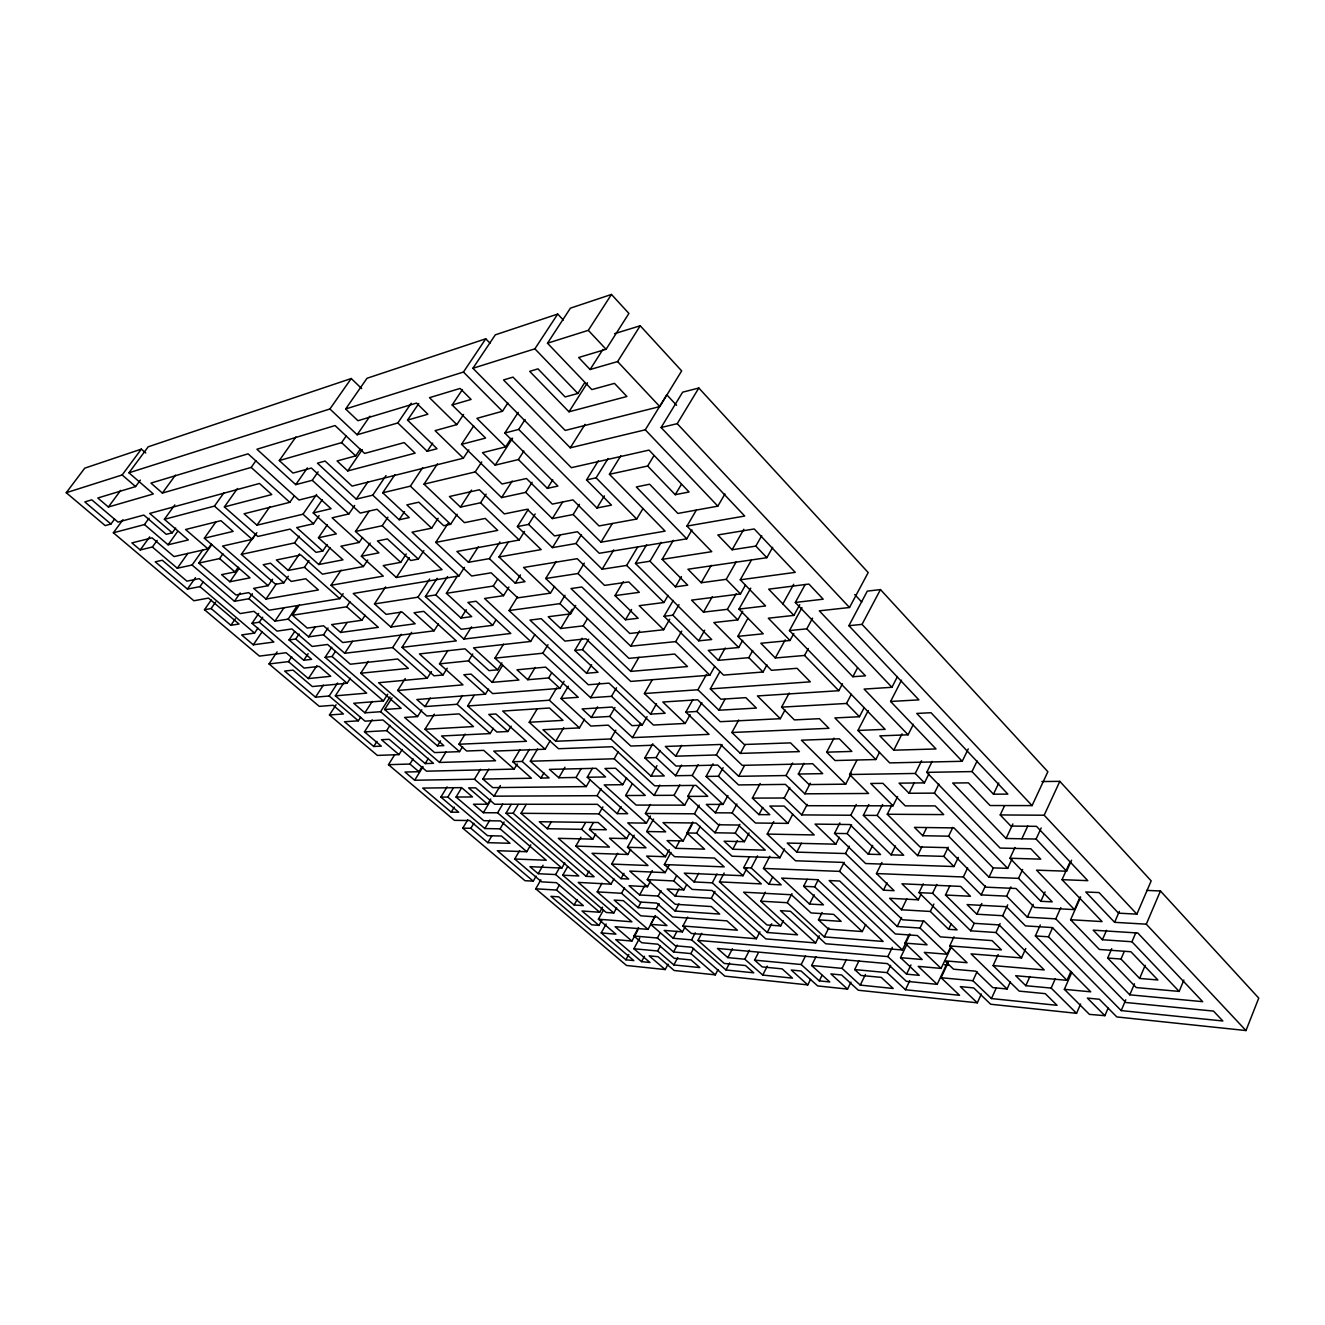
<?xml version="1.0" encoding="UTF-8"?>
<svg xmlns="http://www.w3.org/2000/svg" width="1325" height="1325" viewBox="0 0 1325 1325"><rect width="100%" height="100%" fill="white"/><g stroke="black" fill="none" stroke-linecap="round" stroke-linejoin="round"><path stroke-width="1.5" d="M1108.114 1008.126L1104.884 1015.679L1087.378 998.089L1099.336 999.249L1116.842 1016.938L1245.98 1030.552L1258.75 998.106L1160.435 890.98L1146.589 890.4M1111.725 948.717L1107.683 958.041L1136.27 987.556L1179.167 991.415L1183.854 980.053M1070.931 971.358L1067.006 980.318L1002.694 915.724L976.807 914.2L967.117 904.577L1006.437 906.698L1025.434 925.877L1052.414 927.583L1125.786 1002.495L1213.501 1011.091L1222.842 1020.979L1121.198 1010.594L1125.786 999.779M1179.167 991.415L1131.947 941.76L1102.417 939.74L1093.191 930.167L1137.811 932.999L1202.669 1001.667L1129.794 994.827L1134.465 983.812M1080.62 897.174L1070.6 919.732L1099.386 949.462L1130.921 951.747L1157.884 979.987L1139.649 978.43L1145.181 965.345M1131.947 941.76L1135.823 932.717M1245.98 1030.552L1146.291 924.188L1160.435 890.98M1146.291 924.188L1114.607 922.316L1085.788 891.99L1099.054 892.57L1118.499 913.157L1136.883 914.151L1151.177 880.893L1059.818 781.352L1041.847 781.551M1139.649 978.43L1121 959.052L1124.229 951.549M1114.607 922.316L1119.327 911.418M981.345 993.998L977.303 1002.826L960.327 986.612L973.676 987.92L990.669 1004.234L1076.562 1013.327L1080.604 1004.019M1102.417 939.74L1106.508 930.316M1104.884 1015.679L1089.415 1014.37L1064.356 989.328L1071.809 972.368M1076.562 1013.327L1051.172 988.086L1055.296 978.728M891.858 805.087L887.27 814.246L920.063 846.973L946.613 847.619L985.783 887.154L1016.01 888.495L1034.577 907.459L1074.492 909.613L1080.074 897.058M1051.172 988.086L1025.815 985.701L1029.956 976.459M1129.794 994.827L1055.793 918.854L1060.795 907.658M1121.198 1010.594L1048.506 936.808L1052.613 927.649M954 936.808L949.727 945.918L967.068 962.712L944.808 960.807L953.536 969.204L975.813 971.192L992.773 987.605L1007.099 988.997L1010.395 981.709M1007.099 988.997L971.059 953.884L1021.525 957.925L1025.782 948.501M1064.356 989.328L1090.74 991.829L1035.372 935.914L1040.291 924.999M1070.6 919.732L1102.085 921.587L1062.037 879.651L1069.424 863.287M1074.492 909.613L1036.548 870.161L1066.625 871.204L1071.577 860.19M1011.82 859.461L1007.696 868.355L993.137 867.875L953.983 827.91L914.449 827.38L922.763 835.727L948.601 836.191L989.013 877.216L1018.511 878.359L1040.821 901.282L1045.077 891.924M881.937 862.459L876.438 873.556L963.341 876.984L981.196 894.922L1006.636 896.147L1027.355 917.182L1033.218 904.312M998.156 954.53L993.104 965.577L1019.207 991.117L1045.259 993.651L1057.052 1005.311L991.448 998.57L996.317 987.854M1006.636 896.147L1010.892 886.922M1004.565 805.749L1000.226 814.941L1044.166 815.223L1059.818 781.352M901.513 680.189L890.599 701.472L918.904 699.865L848.894 625.698L867.295 591.132L880.463 589.575L1047.86 771.713L1032.076 805.6L990.073 805.534L968.393 782.86L952.692 783.025L1006.073 838.493L1036.084 839.056L1041.185 827.976M1018.511 878.359L1022.618 869.482M1002.694 915.724L1007.696 904.843M948.501 961.834L941.081 977.718L972.898 980.715L977.038 971.738M923.26 883.825L919.02 892.619L932.585 893.282L970.728 930.812L995.969 932.518L1000.077 923.608M1040.821 901.282L1052.216 901.861L1009.981 858.252L1014.983 847.487M1021.84 838.791L1027.803 825.972M1006.073 838.493L1012.88 823.968M989.013 877.216L993.352 867.958M981.196 894.922L985.452 885.812M976.807 914.2L981.825 903.468M970.728 930.812L974.206 923.343M951.549 946.464L941.081 968.409L924.303 952.377L947.193 954.248L950.588 947.011M758.298 952.907L754.588 960.128L762.206 966.902L782.114 968.857L792.483 978.132L762.736 975.067L744.832 959.217L727.839 957.611L717.421 948.452L887.452 963.623L906.35 981.312L937.206 984.343L947.69 961.95M921.041 894.226L918.358 899.808L889.605 898.284L901.53 909.778L930.316 911.468L948.601 929.305L951.218 923.773M963.341 876.984L967.664 867.858M993.104 965.577L1044.216 969.933L999.133 924.916L974.107 923.326L945.487 895.021L949.727 886.11M932.154 761.411L926.755 772.342L971.987 771.581L993.468 794.188L998.768 783.025M859.08 960.625L854.691 969.569L887.121 972.633L905.472 989.742L909.795 980.649M930.316 911.468L933.86 904.064M839.884 822.858L834.518 833.392L865.622 863.536L953.95 866.533L958.323 857.374M701.737 933.313L697.993 940.402L887.866 956.6L906.565 974.157L910.971 964.931M906.797 944.609L900.536 957.677L922.167 959.515L904.942 943.118L909.215 934.241M819.231 935.781L815.653 942.936L780.475 910.656L790.478 911.302L825.723 943.764L902.391 949.959L910.01 934.108M932.585 893.282L936.841 884.421M769.808 856.281L763.465 868.422L839.553 871.386L897.224 926.49L920.03 928.047L923.508 920.776M948.601 836.191L952.841 827.38M887.121 972.633L890.632 965.329M868.836 804.49L863.37 815.339L877.15 815.422L917.579 855.602L943.831 856.364L948.236 847.188M971.987 771.581L977.121 760.981M897.224 926.49L901.563 917.529M887.866 956.6L892.338 947.342M815.985 956.782L811.629 965.511L842.054 968.376L860.273 985.104L865.44 974.471M901.53 909.778L906.83 898.83M810.519 979.407L807.786 984.889L791.224 970.032L801.062 970.993L817.658 985.933L847.553 989.096L850.965 982.107M922.763 835.727L926.357 828.373M868.223 710.581L857.954 730.456L889.738 762.902L962.215 761.295L968.26 748.89M917.579 855.602L922.001 846.559M928.908 773.85L924.452 782.876L899.079 783.158L909.033 793.261L934.423 793.128L938.845 784.102M842.054 968.376L846.427 959.499M822.146 912.528L818.469 919.832L828.456 929.107L862.26 931.558L865.689 924.568M839.388 837.234L835.843 844.191L787.199 843.048L796.789 852.141L845.532 853.532L883.477 890.168L887.088 882.847M760.169 783.506L752.368 798.114L784.218 798.014L801.757 814.908L850.782 815.239L891.079 854.84L895.468 845.93M909.033 793.261L914.333 782.595M754.588 960.128L801.178 964.517L819.281 980.881L822.047 975.332M834.518 833.392L847.122 833.607L868.256 854.194L872.645 845.4M568.326 686.184L561.005 698.523L590.867 726.05L608.258 725.156L630.783 746.041L653.772 745.197L676.048 766.049L717.67 765.072L738.522 784.93L785.427 784.4L807.389 805.716L893 805.832L897.605 796.59M856.745 760.55L849.573 774.512L915.26 773.452L921.571 760.782M765.353 892.205L760.716 901.166L787.282 902.722L824.299 936.907L828.821 927.864M801.178 964.517L805.534 955.855M877.15 815.422L882.632 804.507M845.532 853.532L849.259 846.162M890.599 701.472L935.997 748.956L893.779 750.198L879.817 735.872L908.089 734.812L913.372 724.295M839.553 871.386L844.124 862.327M824.299 936.907L883.129 941.446L817.724 879.701L781.667 878.111L809.509 904.031L814.179 894.806M847.122 833.607L851.594 824.779M893.779 750.198L902.043 733.851M762.736 975.067L767.291 966.124M833.988 738.158L826.684 752.169L835.065 760.533L875.842 759.54L879.485 752.385M850.782 815.239L856.265 804.474M807.223 879.303L803.646 886.293L814.676 886.839L818.254 879.783M724.162 873.009L719.458 881.887L766.927 924.949L780.657 925.943L783.373 920.627M908.089 734.812L864.115 689.083L891.94 687.294L897.456 676.562M746.82 868.471L743.01 875.726L684.263 873.142L694.052 881.937L712.287 882.831L767.208 932.502L771.697 923.773M804.027 763.283L798.346 774.048L809.095 784.566L845.698 784.168L851.329 773.187M787.282 902.722L791.952 893.63M744.832 959.217L749.453 950.24M687.642 917.115L682.905 926.009L691.368 933.446L756.376 938.729L759.921 931.823M875.842 759.54L834.882 717.935L859.461 716.726L864.182 707.616M796.789 852.141L801.426 843.164M801.757 814.908L807.19 804.441M727.839 957.611L732.443 948.733M691.998 824.763L683.17 840.961L663.03 822.61L696.072 823.024L732.096 856.215L779.928 857.772L784.516 848.927M749.47 856.695L743.689 867.643L751.209 867.941L768.898 884.272L772.69 876.968M685.29 926.589L682.458 931.872L664.189 930.398L673.249 938.282L691.567 939.839L726.001 969.983L729.628 962.977M713.016 763.796L706.092 776.433L755.465 823.007L787.977 823.388L792.747 814.262M798.346 774.048L822.709 773.634L812.689 763.747L742.248 765.353L720.518 744.468L665.332 746.455L675.667 756.178L716.345 754.968L738.688 776.317L786.04 775.539L804.822 793.824L810.37 783.158M668.082 964.153L665.2 969.569L649.151 955.838L658.078 956.716L674.177 970.513L715.301 974.852L718.001 969.668M789.187 693.025L781.601 707.136L846.526 703.459L851.312 694.317M785.013 709.968L780.326 718.697L757.42 695.94L838.808 690.706L842.485 683.75M784.218 798.014L789.75 787.514M949.727 945.918L1001.452 949.876L992.077 940.617L940.402 936.874L924.188 921.173L902.524 919.782L842.783 862.393L795.53 860.786L767.208 834.088L773.8 821.566M751.209 867.941L757.536 855.9M801.973 607.678L789.452 630.584L806.793 628.828L852.853 676.727L857.49 667.899M638.534 927.517L633.93 935.997L657.415 938.017L673.564 951.963L690.855 953.586L693.604 948.385M786.04 775.539L792.632 763.067M686.598 884.736L683.816 889.887L667.121 888.992L675.203 896.147L711.326 898.267L715.02 891.327M691.567 939.839L695.294 932.8M693.555 785.841L687.758 796.391L718.332 824.779L738.423 825.044L765.237 850.153L732.808 849.242L724.112 841.209L744.418 841.69L749.056 832.928M706.092 776.433L718.448 776.235L758.943 814.61L762.786 807.389M848.894 625.698L862.028 624.373L880.463 589.575M673.564 951.963L677.224 945.106M712.287 882.831L716.991 874.003M732.808 849.242L737.396 840.597M639.76 937.951L633.897 948.75L657.647 950.986L673.862 964.931L677.737 957.627M891.94 687.294L819.314 610.842L849.507 607.496L868.19 572.549L698.822 388.01L682.64 392.183L661.109 427.511L744.716 516.054L686.963 526.075L711.757 551.664L662.152 559.349L687.708 585.17L675.452 586.842L649.962 561.237L635.487 563.473L711.691 639.528L698.689 640.836L672.868 615.214L664.057 616.257L673.249 600.407M673.249 938.282L676.976 931.309M650.409 804.474L645.391 813.467L694.466 813.798L714.97 832.763L735.243 833.127L739.913 824.349M694.052 881.937L698.739 873.208M657.647 950.986L660.38 945.901M727.905 795.513L723.086 804.424L706.324 804.408L715.334 812.805L732.129 812.904L736.899 803.993M637.805 930.2L631.892 941.065L615.694 939.624L641.565 961.635L644.447 956.269M657.415 938.017L660.198 932.85M714.97 832.763L719.641 824.1M650.459 881.291L647.494 886.707L629.06 885.713L639.627 894.955L658.111 896.048L675.137 911.037L678.98 903.865M715.334 812.805L720.088 803.993M738.688 776.317L744.302 765.916M793.824 633.483L789.998 640.488L760.832 643.271L775.307 657.978L804.557 655.461L808.333 648.472M675.203 896.147L679.129 888.876M658.111 896.048L661.043 890.648M601.947 919.997L598.966 925.397L591.662 924.8L558.703 896.843L550.935 896.346L625.88 959.78L628.762 954.48M806.793 628.828L812.589 618.146M692.826 822.063L686.897 832.961L696.619 833.143L700.329 826.287M692.793 699.749L685.853 712.105L696.884 711.475L740.344 753.395L745.13 744.567M602.03 883.228L597.211 891.874L621.541 893.298L638.054 907.658L656.19 908.884L659.088 903.567M652.264 870.575L647.296 879.634L673.779 880.943L676.578 875.775M807.786 984.889L724.825 976.128L691.716 947.226L675.303 945.752L650.625 924.353L655.345 915.658M631.892 941.065L615.082 926.705L648.041 929.372L655.527 915.558M683.17 840.961L667.071 840.58L675.634 848.315L679.51 841.209M694.466 813.798L699.202 805.103M647.494 886.707L629.739 871.072L665.167 872.628L668.926 865.722M718.448 776.235L723.119 767.672M639.627 894.955L644.497 886.077M716.345 754.968L722.059 744.534M664.057 616.257L723.549 675.104L763.051 672.007L766.96 664.852M789.998 640.488L768.334 618.212L793.89 615.396L799.753 604.697M740.344 753.395L799.389 751.623L790.545 742.878L744.286 744.501L731.897 732.493L738.721 720.005M665.167 872.628L646.617 856.082L665.432 856.728L669.257 849.722M638.054 907.658L640.919 902.408M775.307 657.978L785.228 639.826M815.653 942.936L765.833 938.912L712.105 890.483L692.13 889.406L664.355 864.546L670.997 852.389M852.853 676.727L865.473 675.833L795.331 602.461L805.202 584.474M632.323 783.704L625.632 795.53L636.166 805.087L684.694 805.153L689.48 796.441M621.541 893.298L624.456 888.032M625.88 959.78L633.83 960.592L601.219 932.916L606.154 923.989M782.86 603.918L793.708 584.292M567.647 866.616L562.761 875.196L606.204 912.461L613.773 913.008L616.605 907.873M652.827 743.772L644.844 757.9L656.107 757.585L675.584 775.738L692.213 775.456L698.142 764.707M664.355 864.546L724.179 866.881L714.523 858.053L674.624 856.695L646.683 831.52L653.556 819.115M601.219 932.916L615.943 934.175L598.403 919.219L603.422 910.176M630.7 849.342L627.835 854.476L592.01 853.283L620.994 878.657L623.959 873.308M652.413 679.543L644.397 693.522L697.911 689.762L718.928 710.217L724.908 699.418M742.696 640.339L738.688 647.511L708.312 650.376L718.332 660.33L748.774 657.664L752.733 650.492M537.569 748.989L530.315 761.229L614.187 758.794L654.086 795.398L674.044 795.298L679.824 784.831M613.773 913.008L578.197 882.4L611.024 884.156L613.955 878.872M665.432 856.728L627.752 822.875L646.451 823.123L650.409 815.985M598.966 925.397L582.023 910.987L599.695 912.262L602.511 907.178M675.584 775.738L681.497 765.105M719.906 671.709L710.316 688.884L810.304 681.845L797.037 668.297L771.481 670.317L737.843 636.364L747.929 618.295M620.994 878.657L628.729 879.038L611.67 864.066L617.682 853.283M696.884 711.475L701.852 702.598M627.835 854.476L609.483 838.212L626.675 838.609L629.574 833.392M675.667 756.178L681.696 745.362M654.086 795.398L659.833 785.062M611.67 864.066L647.991 865.523L627.47 847.271L634.195 835.214M738.688 647.511L713.86 622.551L737.81 619.901L742.662 611.256M584.557 719.193L579.456 727.889L542.985 729.727L555.755 741.271L610.759 738.952L651.055 776.168L656.935 765.684M582.056 638.253L574.802 650.409L598.006 672.288L586.561 673.282L529.95 620.083L541.18 618.659L564.947 641.101L585.948 638.783L630.717 681.414L709.869 675.17L714.722 666.508M718.332 660.33L725.222 648.008M517.578 596.78L509.048 610.543L588.333 684.76L609.02 683.137L653.424 725.04L685.24 723.45L690.126 714.705M511.185 804.424L506.017 813.202L513.156 813.252L586.114 876.338L589.045 871.105M736.269 561.701L726.233 579.323L701.223 582.735L687.94 569.237L766.86 557.692L772.69 547.324M737.843 636.364L763.217 633.797L739.002 609.086L750.762 588.184M656.107 757.585L660.098 750.463M540.848 879.883L535.747 888.81L556.517 890.036L574.106 904.992L577.153 899.576M697.911 689.762L706.523 674.408M745.428 585.137L740.476 593.931L691.551 600.126L703.509 612.133L727.392 609.318L736.203 593.733M422.128 766.562L418.932 771.713L404.986 772.044L414.675 780.243L474.449 779.216L494.076 796.176L597.095 795.679L617.086 813.633L621.077 806.577M739.002 609.086L765.585 605.956L740.261 579.803L795.232 572.367L754.207 528.957L717.852 534.952L732.079 549.776L755.846 546.099L761.726 535.714M646.451 823.123L604.2 784.913L622.75 784.682L626.609 777.874M611.024 884.156L558.322 838.311L592.805 839.139L595.687 834.054M740.261 579.803L751.308 560.293M599.695 912.262L555.639 874.566L538.215 873.705L529.934 866.666L561.85 868.074L564.798 862.89M574.802 650.409L582.47 649.614L650.592 714.109L656.488 703.757M682.905 926.009L737.362 930.2L726.928 920.858L672.587 916.95L656.803 903.087L639.892 902.01L575.845 846.112L580.913 837.201M575.845 846.112L609.401 847.089L589.459 829.467L593.335 822.643M526.224 804.441L521.023 813.302L598.933 813.865L602.892 806.892M556.517 890.036L559.382 884.984M698.689 640.836L704.701 630.253M614.187 758.794L618.146 751.871M597.095 795.679L601.136 788.59M703.509 612.133L712.27 596.78M647.08 716.643L642.227 725.156L632.042 725.669L612.15 707.053L582.139 708.941L591.381 717.487L609.782 716.444L632.505 737.611L640.654 723.351M555.639 874.566L559.531 867.726M589.459 829.467L606.353 829.765L598.171 822.494L539.275 821.732L547.308 828.721L581.675 829.334L585.551 822.543M669.721 619.255L663.659 629.723L629.773 633.466L581.841 586.992L571.009 588.548L630.717 646.186L675.733 641.598L681.729 631.147M732.079 549.776L743.822 529.271M617.086 813.633L627.686 813.716L587.257 777.262L592.408 768.318M610.759 738.952L615.827 730.158M701.223 582.735L711.227 565.361M488.875 769.08L482.863 779.067L492.751 787.63L586.23 786.603L590.304 779.514M467.775 819.794L462.773 828.158L524.998 880.694L533.263 881.142L536.128 876.14M538.215 873.705L543.051 865.275M587.257 777.262L605.558 776.947L596.035 768.301L549.428 769.378L558.819 777.758L576.044 777.46L581.178 768.583M547.308 828.721L551.432 821.616M672.868 615.214L679.013 604.598M575.679 605.492L570.611 613.872L548.235 616.738L560.69 628.53L583.149 625.864L630.766 671.394L638.965 657.283M533.263 881.142L497.322 850.716L526.803 851.71L530.778 844.853M609.782 716.444L614.966 707.5M558.819 777.758L564.947 767.225M691.965 529.95L686.781 538.811L636.298 486.954L649.614 484.221L677.887 513.438L717.852 506.15L724.941 493.977M663.659 629.723L639.197 605.674L663.957 602.511L668.098 595.405M574.106 904.992L583.331 905.621L556.45 882.682L541.66 881.87L514.729 859.014L519.632 850.584M503.55 644.149L494.937 658.144L542.819 653.208L590.635 697.762L611.521 696.304L616.489 687.741M675.452 586.842L681.414 576.574M630.717 646.186L639.627 630.915M591.381 717.487L597.575 706.888M686.963 526.075L696.387 510.026M519.98 749.652L512.758 761.743L522.183 761.461L540.915 778.057L543.979 772.856M590.635 697.762L599.546 682.574M447.088 786.884L440.894 797.103L447.817 797.07L484.851 828.556L500.072 828.837L504.113 821.964M630.766 671.394L687.476 666.541L674.723 654.053L628.911 658.359L545.734 578.495L577.982 573.526L625.499 619.769L631.578 609.45M662.152 559.349L673.332 540.335M513.156 813.252L518.34 804.441M555.755 741.271L563.738 727.707M649.962 561.237L661.125 542.372M586.561 673.282L591.646 664.703M462.773 828.158L470.855 828.307L487.815 842.667L491.79 835.959M517.23 763.945L514.166 769.096L493.745 751.109L545.171 749.221L550.107 740.857M522.183 761.461L529.42 749.304M484.851 828.556L489.886 820.059M490.747 798.992L487.633 804.242L473.456 804.225L483.377 812.722L497.604 812.805L502.771 804.093M474.118 695.41L467.609 705.977L549.312 700.229L556.599 688.006M483.377 812.722L490.581 800.631M494.076 796.176L500.386 785.576M582.47 649.614L588.714 639.147M625.499 619.769L638.137 618.262L614.999 595.637L623.297 581.708M488.544 689.099L485.43 694.168L463.833 674.756L471.037 674.094L492.685 693.604L559.895 688.371L564.119 681.265M554.562 586.428L550.438 593.153L517.711 597.857L491.161 572.814L471.683 576.011L435.759 542.389L497.703 530.398L485.232 518.423L464.479 522.663L424.033 484.155L475.228 471.915L501.595 497.604L525.71 492.387L552.326 518.588L573.162 514.531L601.003 542.19L665.084 531.126L609.417 474.284L647.66 466.019L675.253 494.689L681.381 484.387M635.487 563.473L646.617 544.774M583.149 625.864L587.406 618.758M687.758 796.391L707.716 796.308L696.056 785.394L654.716 785.841L612.249 746.737L558.521 748.724L529.205 722.274L537.321 708.709M524.551 531.424L519.152 540.02L456.91 551.465L468.437 562.297L489.356 558.637L515.259 583.199L524.998 581.692L498.995 556.964L541.163 549.593L517.412 526.588L528.609 524.418L552.442 547.622L575.994 543.515L602.146 569.22L626.659 565.427L637.772 546.827M470.855 828.307L473.87 823.256M561.005 698.523L578.247 697.298L545.718 667.121L516.982 669.804L527.797 679.725L548.633 677.953L551.647 672.934M474.449 779.216L480.428 769.278M602.146 569.22L613.806 549.875M467.609 705.977L496.941 732.046L507.906 731.499L511.102 726.199M473.688 425.921L461.531 444.355L502.043 484.006L526.456 478.507L552.326 504.113L572.947 499.889L599.033 525.942L636.696 519.036L643.006 508.535M462.624 746.604L459.543 751.639L441.556 735.988L490.167 733.57L493.331 728.336M514.729 859.014L546.264 860.24L500.436 820.92L483.807 820.705L456.048 797.037L461.249 788.425M542.819 653.208L547.97 644.712M527.797 679.725L535.217 667.452M560.69 628.53L572.301 609.285M456.048 797.037L472.495 796.954L461.647 787.63L422.725 788.077L451.212 812.175L454.26 807.124M509.048 610.543L559.912 603.653L565.03 595.256M601.003 542.19L612.316 523.557M647.66 466.019L653.921 455.684M447.817 797.07L453.001 788.524M661.109 427.511L677.224 423.669L698.822 388.01M501.893 662.864L497.637 669.804L473.555 647.859L530.662 641.449L534.82 634.642M577.982 573.526L584.292 563.142M387.712 694.234L383.438 700.942L353.725 703.277L364.905 712.833L380.573 711.724L439.536 762.455L495.533 760.765L483.691 750.364L466.682 751.01L458.914 744.236L465.125 734.067M439.536 762.455L446.012 751.904M511.168 438.327L505.62 446.889L482.515 452.686L495.186 465.141L518.39 459.56L547.374 488.362L557.924 486.076L504.792 433.043L518.704 429.416L596.929 507.988L604.349 495.898M614.552 333.668L640.223 325.768L681.663 370.901L659.784 406.576L565.228 430.443L513.007 377.128L503.533 379.96L570.28 447.8L645.292 429.813L666.773 394.784L676.578 405.284M575.994 543.515L581.41 534.687M447.966 650.393L439.502 663.858L468.487 660.877L492.204 682.342L502.705 665.216M414.675 780.243L423.056 766.662M372.159 719.839L364.491 731.88L386.668 730.638L425.176 763.581L428.406 758.364M421.781 709.836L417.541 716.593L404.556 717.438L437.432 745.892L440.513 740.89M609.417 474.284L620.812 455.783M545.734 578.495L556.169 561.535M552.442 547.622L559.962 535.466M573.162 514.531L579.456 504.345M596.929 507.988L611.471 505.14L586.511 479.915L596.101 477.828L608.059 458.516M485.43 694.168L416.845 699.517L424.928 706.589L457.092 704.271L462.508 695.493M437.118 578.313L425.391 596.548L461.249 629.309L492.635 625.317L495.782 620.266M394.817 754.521L388.457 764.674L409.922 764.045L413.118 758.877M586.511 479.915L598.42 460.703M530.662 641.449L484.553 598.469L503.517 595.687L508.916 587.025M552.326 518.588L562.777 501.811M515.259 583.199L520.443 574.884M437.432 745.892L443.809 745.627L424.961 729.263L434.352 714.158M468.487 660.877L472.76 654.003M411.611 632.34L402.005 647.345L434.037 675.816L443.014 674.972L447.204 668.28M424.928 706.589L430.277 698.027M336.086 704.734L329.461 714.97L377.36 755.416L399.007 754.621L402.237 749.453M528.609 524.418L535.168 513.967M425.391 596.548L435.809 594.925L461.001 618.063L471.683 616.622L446.392 593.302L493.264 586.048L497.62 579.108M464.462 567.365L458.997 575.944L353.245 593.484L390.858 627.04L415.172 623.76L402.138 612.017L386.155 614.353L374.495 603.918L417.938 597.194L463.899 639.064L471.551 626.858M517.412 526.588L528.327 509.28M498.995 556.964L508.535 541.842M461.001 618.063L466.251 609.732M570.28 447.8L585.054 424.348M417.541 716.593L378.586 682.723L427.263 678.185L431.42 671.576M547.374 488.362L552.74 479.832M489.356 558.637L499.922 541.958M360.566 717.355L358.346 720.833L344.483 721.727L373.733 746.472L376.979 741.354M584.457 383.058L577.849 393.459L565.146 396.953L537.967 368.863L529.685 371.348L568.988 411.793L626.891 396.49L614.485 383.372L591.844 389.6L547.49 343.208L570.412 308.162L611.454 294.448L628.911 313.445L606.072 349.287L578.661 357.502L590.089 369.526L617.599 361.576L640.223 325.768M386.668 730.638L389.981 725.388M299.351 605.028L292.461 615.247L307.268 628.083L323.499 625.764L342.728 642.542L434.053 630.832L438.443 623.942M459.543 751.639L434.583 752.583L384.631 709.504L392.018 697.861M424.961 729.263L473.489 726.58L459.129 713.893L426.898 715.997L397.666 690.474L405.251 678.533M525.71 492.387L532.103 482.3M590.089 369.526L602.941 349.386M468.437 562.297L478.441 546.612M568.988 411.793L587.472 382.759M380.573 711.724L390.047 696.834M501.595 497.604L512.195 481.041M364.905 712.833L372.226 701.389M446.392 593.302L457.125 576.474M518.39 459.56L523.872 451.013M435.809 594.925L447.568 576.574M547.49 343.208L588.3 330.339L611.454 294.448M417.938 597.194L429.648 579.042M686.781 538.811L599.248 553.287L577.452 531.739L554.529 535.929L527.251 509.231L504.328 513.918L479.418 489.77L449.39 496.527L460.471 507.111L480.561 502.771L486.109 494.159M211.371 544.062L207.975 548.865L174.039 556.583L152.093 537.851L131.904 542.902L140.235 549.941L152.375 547.026L177.302 568.226L192.092 565.03L234.475 601.285L248.901 598.734L274.954 621.16L288.154 619.123L308.642 636.845L323.499 634.808L344.732 653.275L392.697 647.544L401.227 634.294M384.631 709.504L401.144 708.312L360.731 673.233L368.383 661.39M495.186 465.141L512.609 438.194M390.858 627.04L400.663 611.902M518.704 429.416L525.114 419.495M504.792 433.043L518.241 412.357M425.176 763.581L433.49 763.332L382.975 719.988L365.038 721.148L335.357 695.84L343.821 682.806M435.759 542.389L448.148 523.309M460.471 507.111L471.501 490.101M358.346 720.833L329.163 695.989L315.482 697.165L284.627 671.063L293.024 670.135L312.352 686.549L347.117 683.236L350.347 678.251M438.111 518.274L431.652 528.178L406.874 504.891L418.799 502.192L443.709 525.71L450.632 524.286L457.142 514.249M329.163 695.989L337.593 683.021M406.212 553.949L400.73 562.347L377.443 540.964L387.397 538.927L410.783 560.492L418.336 559.1L423.868 550.62M475.228 471.915L481.72 461.961M374.495 603.918L385.625 586.942M315.482 697.165L323.35 685.141M505.62 446.889L476.901 418.352L502.457 411.263L507.889 402.966M344.732 653.275L352.533 641.333M400.73 562.347L383.223 565.56L396.341 577.501L409.309 557.659M331.747 647.263L325.122 657.316L332.062 656.504L335.391 651.436M675.253 494.689L689.083 491.989L649.018 450.102L571.357 467.675L472.909 368.284L534.886 348.823L557.709 314.058L563.34 320.037M386.006 475.543L372.772 495.169L356.259 499.127L317.42 463.187L325.105 461.067L352.086 486.109L463.352 458.185L468.818 449.871M341.105 570.164L331.002 585.286L378.337 627.338L340.624 632.472L331.614 624.588L361.874 620.249L365.137 615.264M277.091 651.9L269.025 663.941L288.469 661.639L308.377 678.582L316.957 665.581M340.624 632.472L347.034 622.733M292.461 615.247L346.686 606.784L349.982 601.782M211.801 544.625L198.767 563.092L235.9 594.958L248.719 592.623L269.124 610.212L339.813 598.652L343.142 593.633M463.352 458.185L435.08 430.642L456.843 424.613L463.584 414.46M309.007 560.591L304.452 567.299L288.254 570.429L276.378 559.962L300.858 554.96L322.422 574.156L363.398 566.553L367.737 560.011M257.878 628.166L254.549 633.068L241.647 634.94L253.29 644.811L273.861 642.012L251.982 623.346L259.286 622.22L303.756 660.264L308.129 653.672M372.772 495.169L399.156 519.748L404.556 511.599M323.499 634.808L328.02 627.967M424.033 484.155L437.498 463.816M288.469 661.639L291.715 656.753M331.002 585.286L383.273 576.11L361.377 556.252L370.155 543.084M361.377 556.252L378.9 552.856L355.498 531.457L382.229 525.727L387.91 517.214M308.642 636.845L315.383 626.708M399.156 519.748L409.243 517.578L382.743 492.784L410.369 486.159L422.658 467.692M363.398 566.553L340.923 546.215L359.191 542.455L362.52 537.47M294.597 631.628L289.032 639.942L295.74 639.031L299.086 634.013M461.531 444.355L485.596 438.078L452.14 404.97L462.425 389.6M140.334 480.114L135.581 486.573L97.802 498.001L108.385 507.011L153.336 493.96L128.939 472.81L329.908 408.978L357.137 434.766L397.815 422.957L427.213 451.312L432.679 443.097M427.213 451.312L437.051 448.728L407.537 420.124L427.876 414.228L416.497 403.082L357.965 420.721L345.643 408.994L463.435 372.043L485.762 338.803L490.018 343.175M382.743 492.784L394.916 474.665M472.909 368.284L495.302 334.844L557.709 314.058M288.154 619.123L297.28 605.575M355.498 531.457L368.963 511.4M359.191 542.455L332.111 517.793L348.889 513.934L354.603 505.504M288.32 576.259L283.865 582.801L275.633 584.325L241.349 554.397L294.564 542.919L318.778 564.516L330.223 547.573M253.29 644.811L262.068 631.876M407.537 420.124L418.766 403.562M356.259 499.127L367.853 482.018M274.954 621.16L284.014 607.744M237.473 488.478L224.389 506.912L257.862 536.459L290.109 529.106L316.112 552.376L322.787 551.001L327.159 544.542M259.286 622.22L262.665 617.251M318.778 564.516L342.96 559.829L318.464 537.751L327.325 524.733M397.815 422.957L411.23 403.214M322.787 551.001L296.701 527.598L313.528 523.756L319.143 515.558M272.536 579.257L268.114 585.7L253.638 588.366L265.994 599.049L276.428 583.762M251.982 623.346L258.723 613.458M288.254 570.429L299.549 553.883M318.464 537.751L336.318 533.909L313.23 512.941L322.29 499.707M294.564 542.919L299.218 536.112M318.099 471.832L312.253 480.296L295.757 484.652L256.918 449.241L335.076 425.557L364.64 453.432L404.175 442.6L415.156 453.133L347.73 470.938L337.063 460.984L355.696 455.883L360.251 449.225M347.73 470.938L362.321 449.606M357.137 434.766L369.923 416.199M294.382 495.749L289.811 502.324L244.098 513.769L256.951 525.18L302.978 514.216L316.543 494.507M248.901 598.734L252.363 593.699M308.377 678.582L330.737 676.297L319.209 666.409L304.104 668.082L286.117 652.745L259.418 656.107L204.481 609.715L211.122 608.556L230.881 625.301L235.337 618.808M396.341 577.501L442.037 569.618L377.029 509.264L360.268 513.09L311.392 468.04L292.974 473.075L279.293 460.57L341.602 442.633L346.206 435.975M234.475 601.285L240.206 592.971M345.643 408.994L367.025 378.271L485.762 338.803M215.793 522.083L204.365 538.215L250.044 577.849L229.854 581.758L221.573 574.636L234.989 571.936L238.318 567.133M295.757 484.652L307.383 467.924M211.122 608.556L215.627 602.063M229.854 581.758L239.212 568.293M256.951 525.18L269.886 506.647M241.349 554.397L254.963 534.853M268.114 585.7L222.567 546.082L252.197 539.358L256.835 532.716M204.481 609.715L211.238 600.026M329.908 408.978L351.241 378.519L361.675 388.573M198.767 563.092L219.569 558.587L222.931 553.784M360.731 673.233L408.348 668.38L397.732 659.005L350.33 664.223L327.573 644.48L312.187 646.451L291.898 628.961L277.041 631.114L253.953 611.322L240.189 613.574L199.247 578.661L186.908 581.145L162.263 560.243L155.257 561.833L187.438 589.062L199.942 586.627L203.404 581.692M187.438 589.062L195.454 577.667M279.293 460.57L295.906 436.968M192.092 565.03L202.708 550.007M177.302 568.226L187.835 553.386M313.23 512.941L331.051 508.717L316.708 495.583L298.986 500.022L248.073 453.829L150.934 483.095L162.379 493.066L251.187 467.41L255.874 460.802M230.881 625.301L239.047 624.025L208.489 598.088L193.881 600.755L113.37 532.783L144.458 524.567L168.076 544.79L188.332 539.938L164.399 519.317L214.451 506.1L223.942 492.767M114.546 519.118L110.936 524.037L84.817 501.927L91.756 499.823L118.008 522.1L143.812 515.061L166.271 534.323L172.267 532.816L175.678 528.062M168.076 544.79L177.666 531.408M152.375 547.026L157.128 540.418M140.235 549.941L149.692 536.873M164.399 519.317L174.801 504.924M162.379 493.066L175.447 475.112M144.458 524.567L149.013 518.29M113.37 532.783L122.927 519.731M128.939 472.81L148.201 446.807L351.241 378.519M108.385 507.011L120.674 490.382M110.936 524.037L105.188 525.594L66.25 492.718L122.148 474.963L141.328 449.125L145.75 453.001M66.25 492.718L84.75 468.156L141.328 449.125M452.14 404.97L471.104 399.438L460.09 388.44L429.482 397.682L456.843 424.613M224.389 506.912L271.774 494.556L259.468 483.476L149.725 513.438L172.267 532.816M204.365 538.215L233.134 531.375L220.944 520.675L185.583 529.503L207.975 548.865M431.652 528.178L412.042 532.186L458.997 575.944M265.994 599.049L318.431 589.956L305.76 578.76L291.285 581.427L270.548 563.224L263.211 564.715L283.865 582.801M614.999 595.637L639.296 592.325L628.762 581.907L604.531 585.385L577.236 558.686L523.59 567.481L550.438 593.153M463.899 639.064L510.804 633.466L476.106 601.252L467.907 602.444L492.635 625.317M402.005 647.345L456.313 640.902L423.768 611.355L414.062 612.746L434.053 630.832M303.756 660.264L311.623 659.337L289.032 639.942M795.331 602.461L823.189 599.182L808.912 584.06L768.682 589.178L793.89 615.396M497.637 669.804L489.041 670.616L465.025 648.819L419.429 653.921L443.014 674.972M335.357 695.84L366.661 693.141L325.122 657.316M397.666 690.474L462.972 684.859L439.502 663.858M492.204 682.342L518.887 680.056L494.937 658.144M329.461 714.97L343.407 713.976L333.171 705.281L319.275 706.374L269.025 663.941M650.592 714.109L665.133 713.281L644.397 693.522M718.928 710.217L756.393 708.08L745.842 697.646L720.899 699.236L710.316 688.884M529.205 722.274L562.976 720.369L549.461 708.014L502.672 711.061L545.171 749.221M780.326 718.697L720.27 721.694L697.646 699.782L662.815 702.018L685.24 723.45M373.733 746.472L381.302 746.141L364.491 731.88M458.914 744.236L526.456 741.321L495.898 713.976L488.776 714.423L507.906 731.499M731.897 732.493L828.953 728.319L819.413 718.68L794.387 719.906L781.601 707.136M632.505 737.611L709.041 734.365L685.853 712.105M857.954 730.456L885.117 729.346L789.452 630.584M826.684 752.169L851.843 751.424L839.338 738.803L801.426 740.195L845.698 784.168M514.166 769.096L426.534 771.183L389.186 739.317L381.467 739.698L399.007 754.621M482.863 779.067L531.441 778.222L512.758 761.743M540.915 778.057L549.097 777.924L530.315 761.229M651.055 776.168L664.256 775.937L644.844 757.9M804.822 793.824L868.554 793.476L849.573 774.512M625.632 795.53L645.275 795.431L615.545 768.252L604.962 768.483L622.75 784.682M993.468 794.188L1007.861 794.122L931.028 712.734L916.751 713.43L962.215 761.295M887.27 814.246L943.698 814.593L935.185 805.898L905.24 805.865L882.914 783.34L870.707 783.473L893 805.832M451.212 812.175L458.715 812.225L440.894 797.103M758.943 814.61L769.792 814.693L752.368 798.114M646.683 831.52L665.663 831.852L645.391 813.467M767.208 834.088L814.229 834.949L784.168 806.08L769.825 806.047L787.977 823.388M487.815 842.667L509.976 843.296L501.463 836.025L487.567 835.694L469.696 820.539L454.392 820.341L388.457 764.674M675.634 848.315L704.602 849.143L686.897 832.961M627.47 847.271L646.004 847.801L597.426 804.325L494.656 804.242L475.625 787.828L468.636 787.895L487.633 804.242M868.256 854.194L880.578 854.542L849.921 824.531L815.041 824.1L835.843 844.191M891.079 854.84L903.716 855.205L863.37 815.339M1009.981 858.252L1040.721 859.147L1030.817 848.778L1000.11 848.066L926.755 772.342M1062.037 879.651L1087.792 880.661L1036.498 826.353L1010.843 826.055L1000.226 814.941M719.458 881.887L761.345 883.907L743.689 867.643M768.898 884.272L781.187 884.868L763.465 868.422M883.477 890.168L894.11 890.682L876.438 873.556M562.761 875.196L578.793 875.974L506.017 813.202M586.114 876.338L594.163 876.736L521.023 813.302M945.487 895.021L970.43 896.263L960.575 886.408L901.944 883.808L918.358 899.808M809.509 904.031L823.471 904.859L803.646 886.293M1027.355 917.182L1055.793 918.854M818.469 919.832L841.11 921.372L833.64 914.366L811.016 912.925L791.439 894.756L743.623 892.189L780.657 925.943M948.601 929.305L957.081 929.885L919.02 892.619M675.137 911.037L719.69 914.068L711.31 906.565L675.17 904.263L647.296 879.634M1035.372 935.914L1048.506 936.808M1107.683 958.041L1121 959.052M598.403 919.219L631.909 921.802L597.211 891.874M767.208 932.502L797.534 934.837L760.716 901.166M904.942 943.118L927.069 944.824L917.397 935.549L895.302 933.943L839.719 881.026L829.185 880.562L902.391 949.959M650.625 924.353L666.939 925.612L657.051 916.983L640.77 915.79L623.346 900.669L614.187 900.089L648.041 929.372M944.477 964.749L948.485 965.097M941.081 968.409L918.242 966.372L937.206 984.343M1067.006 980.318L1015.662 975.713L1025.815 985.701M906.565 974.157L919.252 975.349L900.536 957.677M726.001 969.983L753.743 972.815L745.511 965.544L724.295 963.457L697.993 940.402M641.565 961.635L649.995 962.497L633.897 948.75M673.862 964.931L699.848 967.581L691.037 959.946L674.226 958.29L657.862 944.195L641.797 942.738L633.93 935.997M819.281 980.881L829.765 981.957L811.629 965.511M860.273 985.104L893.199 988.483L881.241 977.386L861.051 975.432L854.691 969.569M905.472 989.742L959.548 995.29L941.081 977.718M665.2 969.569L626.543 965.478L535.747 888.81M977.303 1002.826L858.302 990.239L841.607 974.968L830.874 973.908L847.553 989.096M409.922 764.045L418.932 771.713M199.942 586.627L254.549 633.068M500.072 828.837L526.803 851.71M295.74 639.031L347.117 683.236M497.604 812.805L561.85 868.074M219.569 558.587L234.989 571.936M122.148 474.963L135.581 486.573M332.062 656.504L383.438 700.942M690.855 953.586L715.301 974.852M656.19 908.884L682.458 931.872M581.675 829.334L592.805 839.139M214.451 506.1L252.197 539.358M304.452 567.299L339.813 598.652M457.092 704.271L490.167 733.57M346.686 606.784L361.874 620.249M392.697 647.544L427.263 678.185M598.933 813.865L626.675 838.609M673.779 880.943L683.816 889.887M711.326 898.267L756.376 938.729M576.044 777.46L586.23 786.603M251.187 467.41L289.811 502.324M302.978 514.216L313.528 523.756M549.312 700.229L579.456 727.889M312.253 480.296L348.889 513.934M696.619 833.143L743.01 875.726M548.633 677.953L559.895 688.371M674.044 795.298L684.694 805.153M382.229 525.727L418.336 559.1M735.243 833.127L744.418 841.69M692.213 775.456L723.086 804.424M732.129 812.904L779.928 857.772M814.676 886.839L862.26 931.558M341.602 442.633L355.696 455.883M611.521 696.304L642.227 725.156M493.264 586.048L503.517 595.687M410.369 486.159L450.632 524.286M559.912 603.653L570.611 613.872M920.03 928.047L947.193 954.248M972.898 980.715L991.448 998.57M480.561 502.771L519.152 540.02M675.733 641.598L709.869 675.17M626.659 565.427L663.957 602.511M995.969 932.518L1021.525 957.925M748.774 657.664L763.051 672.007M463.435 372.043L502.457 411.263M943.831 856.364L953.95 866.533M727.392 609.318L737.81 619.901M596.101 477.828L636.696 519.036M726.233 579.323L740.476 593.931M915.26 773.452L924.452 782.876M934.423 793.128L1007.696 868.355M846.526 703.459L859.461 716.726M804.557 655.461L838.808 690.706M534.886 348.823L577.849 393.459M1036.084 839.056L1066.625 871.204M645.292 429.813L717.852 506.15M755.846 546.099L766.86 557.692M862.028 624.373L1032.076 805.6M677.224 423.669L849.507 607.496M1044.166 815.223L1136.883 914.151M588.3 330.339L606.072 349.287M617.599 361.576L659.784 406.576M854.758 594.544L861.763 602.063"/></g></svg>
